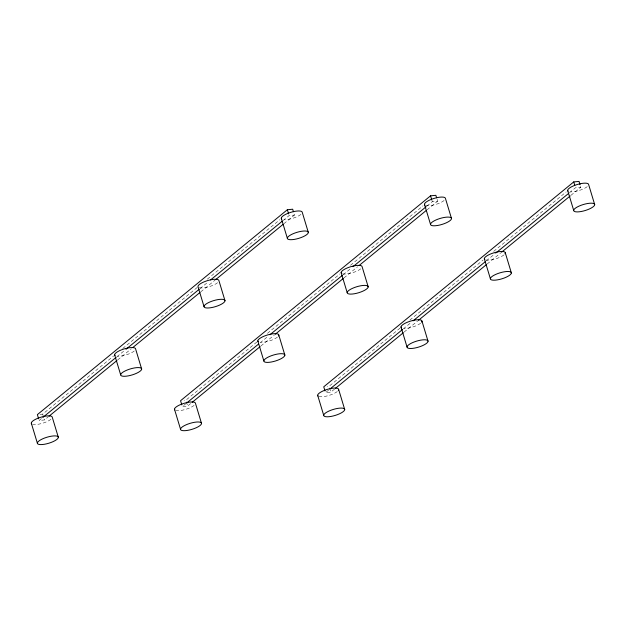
<?xml version="1.0" encoding="UTF-8"?>
<svg xmlns="http://www.w3.org/2000/svg" width="626" height="626" viewBox="0 0 626 626"><rect width="100%" height="100%" fill="white"/><g stroke="black" fill="none" stroke-linecap="round" stroke-linejoin="round"><path stroke-width="0.47" stroke-dasharray="3.13 2.35" d="M40.033 414.365L42.693 414.107L113.682 355.92M122.751 348.486L197.519 287.209M207.331 279.165L279.838 219.734M41.402 418.606L39.141 420.461L44.454 419.952L48.233 416.853M116.929 356.71L124.48 350.521M200.007 288.617L208.309 281.81M283.085 220.524L289.126 215.571L294.439 215.054L293.688 212.55M117.711 359.903L131.311 348.76M200.79 291.818L215.141 280.057M283.868 223.725L294.439 215.054M256.871 342.015L185.875 400.202L184.107 400.374M267.443 333.345L339.949 273.922M350.521 265.26L423.019 205.837M186.102 403.465L182.322 406.564L187.643 406.047L191.415 402.948M260.111 342.805L267.67 336.616M343.189 274.712L350.74 268.523M427.026 206.001L432.308 201.674L437.629 201.157L436.87 198.653M260.901 345.998L274.493 334.855M343.979 277.913L357.571 266.77M427.049 209.82L437.629 201.157M400.053 328.11L329.065 386.297L327.288 386.469M409.873 320.066L483.131 260.017M493.703 251.355L566.209 191.932M328.533 390.178L325.512 392.659L330.825 392.142L334.605 389.043M403.3 328.9L411.611 322.093M486.379 260.807L495.44 253.381M569.449 192.714L575.497 187.769L580.811 187.252L580.31 185.578M404.083 332.093L417.683 320.958M487.161 264.008L500.753 252.865M570.99 195.296L580.811 187.252M431.807 199.999L432.308 201.674M329.566 387.964L330.825 392.142M186.384 401.869L187.643 406.047M42.693 414.107L44.454 419.952M337.281 391.516A10.924 3.138 -16.8 0 1 319.103 396.54M194.099 405.413A10.924 3.138 -16.8 0 1 175.914 410.445M50.909 419.318A10.924 3.138 -16.8 0 1 32.732 424.342M134.238 351.022A10.924 3.138 -16.8 0 1 117.735 356.264M420.609 323.219A10.924 3.138 -16.8 0 1 404.106 328.454M277.428 337.117A10.924 3.138 -16.8 0 1 260.925 342.359M503.938 254.923A10.924 3.138 -16.8 0 1 485.76 259.946M360.756 268.82A10.924 3.138 -16.8 0 1 342.571 273.852M217.566 282.725A10.924 3.138 -16.8 0 1 199.389 287.749M587.266 186.626A10.924 3.138 -16.8 0 1 570.763 191.861M444.084 200.523A10.924 3.138 -16.8 0 1 425.899 205.555M300.895 214.428A10.924 3.138 -16.8 0 1 284.392 219.671"/><path stroke-width="0.94" d="M293.43 211.721L292.678 209.217L287.357 209.733L37.372 414.623L38.632 418.794M42.912 417.37L116.17 357.329M125.99 349.277L199.248 289.235M210.579 279.947L282.326 221.142M48.984 416.235L116.96 360.521M132.822 347.524L200.038 292.436M215.9 279.431L283.108 224.343M436.619 197.816L435.86 195.312L430.547 195.828L180.562 400.718L181.822 404.889M186.853 402.847L258.601 344.042M269.931 334.753L342.438 275.33M353.009 266.668L426.267 206.619M192.174 402.33L260.142 346.616M275.252 334.237L343.22 278.531M359.081 265.534L426.298 210.438M580.052 184.748L579.05 181.407L573.729 181.923L323.744 386.813L325.004 390.984M330.043 388.942L402.541 329.519M413.121 320.848L485.62 261.425M496.191 252.763L568.698 193.34M335.356 388.425L403.332 332.719M418.434 320.332L486.41 264.626M501.512 252.247L570.239 195.915M594.7 204.639A10.924 3.138 -16.8 0 0 578.909 206.173A10.924 3.138 -16.8 0 0 578.995 211.815A10.924 3.138 -16.8 0 0 594.7 204.639L588.651 184.607A10.924 3.138 -16.8 0 0 576.734 184.662A10.924 3.138 -16.8 0 0 568.025 191.149M573.729 181.923L574.738 185.265M567.657 190.406L573.706 210.446M505.323 252.904L511.372 272.936A10.924 3.138 -16.8 0 1 495.667 280.112A10.924 3.138 -16.8 0 1 495.581 274.47A10.924 3.138 -16.8 0 1 511.372 272.936M484.328 258.702L490.377 278.742M451.518 218.544A10.924 3.138 -16.8 0 0 435.727 220.078A10.924 3.138 -16.8 0 0 435.806 225.712A10.924 3.138 -16.8 0 0 451.518 218.544L445.462 198.512A10.924 3.138 -16.8 0 0 433.552 198.567A10.924 3.138 -16.8 0 0 424.843 205.054M430.547 195.828L431.557 199.162M424.467 204.311L430.516 224.351M421.994 321.201L428.043 341.233A10.924 3.138 -16.8 0 1 412.338 348.408A10.924 3.138 -16.8 0 1 412.252 342.766A10.924 3.138 -16.8 0 1 428.043 341.233M401 326.999L407.049 347.039M368.19 286.841A10.924 3.138 -16.8 0 0 352.399 288.375A10.924 3.138 -16.8 0 0 352.477 294.017A10.924 3.138 -16.8 0 0 368.19 286.841L362.141 266.809A10.924 3.138 -16.8 0 0 350.224 266.864A10.924 3.138 -16.8 0 0 341.514 273.351M341.139 272.607L347.187 292.647M308.328 232.449A10.924 3.138 -16.8 0 0 292.538 233.983A10.924 3.138 -16.8 0 0 292.624 239.617A10.924 3.138 -16.8 0 0 308.328 232.449L302.28 212.417A10.924 3.138 -16.8 0 0 290.362 212.472A10.924 3.138 -16.8 0 0 281.653 218.959M287.357 209.733L288.617 213.904M338.666 389.497L344.715 409.529A10.924 3.138 -16.8 0 1 329.01 416.705A10.924 3.138 -16.8 0 1 328.932 411.063A10.924 3.138 -16.8 0 1 344.715 409.529M281.285 218.216L287.334 238.256M317.672 395.296L323.72 415.335M278.813 335.106L284.861 355.138A10.924 3.138 -16.8 0 1 269.149 362.313A10.924 3.138 -16.8 0 1 269.07 356.671A10.924 3.138 -16.8 0 1 284.861 355.138M257.81 340.904L263.859 360.944M225 300.746A10.924 3.138 -16.8 0 0 209.209 302.28A10.924 3.138 -16.8 0 0 209.295 307.914A10.924 3.138 -16.8 0 0 225 300.746L218.951 280.714A10.924 3.138 -16.8 0 0 208.403 280.362A10.924 3.138 -16.8 0 0 197.957 286.512L204.006 306.552M201.533 423.434A10.924 3.138 -16.8 0 0 185.742 424.968A10.924 3.138 -16.8 0 0 185.828 430.61A10.924 3.138 -16.8 0 0 201.533 423.434L195.484 403.402A10.924 3.138 -16.8 0 0 183.567 403.457A10.924 3.138 -16.8 0 0 174.857 409.944M174.482 409.201L180.538 429.24M141.672 369.043A10.924 3.138 -16.8 0 0 125.889 370.576A10.924 3.138 -16.8 0 0 125.967 376.21A10.924 3.138 -16.8 0 0 141.672 369.043L135.623 349.011A10.924 3.138 -16.8 0 0 123.705 349.065A10.924 3.138 -16.8 0 0 114.996 355.552M114.628 354.809L120.677 374.849M58.343 437.339A10.924 3.138 -16.8 0 0 42.56 438.873A10.924 3.138 -16.8 0 0 42.638 444.507A10.924 3.138 -16.8 0 0 58.343 437.339L52.294 417.307A10.924 3.138 -16.8 0 0 40.377 417.362A10.924 3.138 -16.8 0 0 31.668 423.849M31.3 423.106L37.349 443.145M318.039 396.039A10.924 3.138 -16.8 0 1 328.118 389.145A10.924 3.138 -16.8 0 1 338.322 390.436M401.368 327.742A10.924 3.138 -16.8 0 1 411.446 320.848A10.924 3.138 -16.8 0 1 421.65 322.14M258.186 341.647A10.924 3.138 -16.8 0 1 268.264 334.753A10.924 3.138 -16.8 0 1 278.46 336.045M484.696 259.446A10.924 3.138 -16.8 0 1 494.775 252.552A10.924 3.138 -16.8 0 1 504.979 253.843"/></g></svg>
